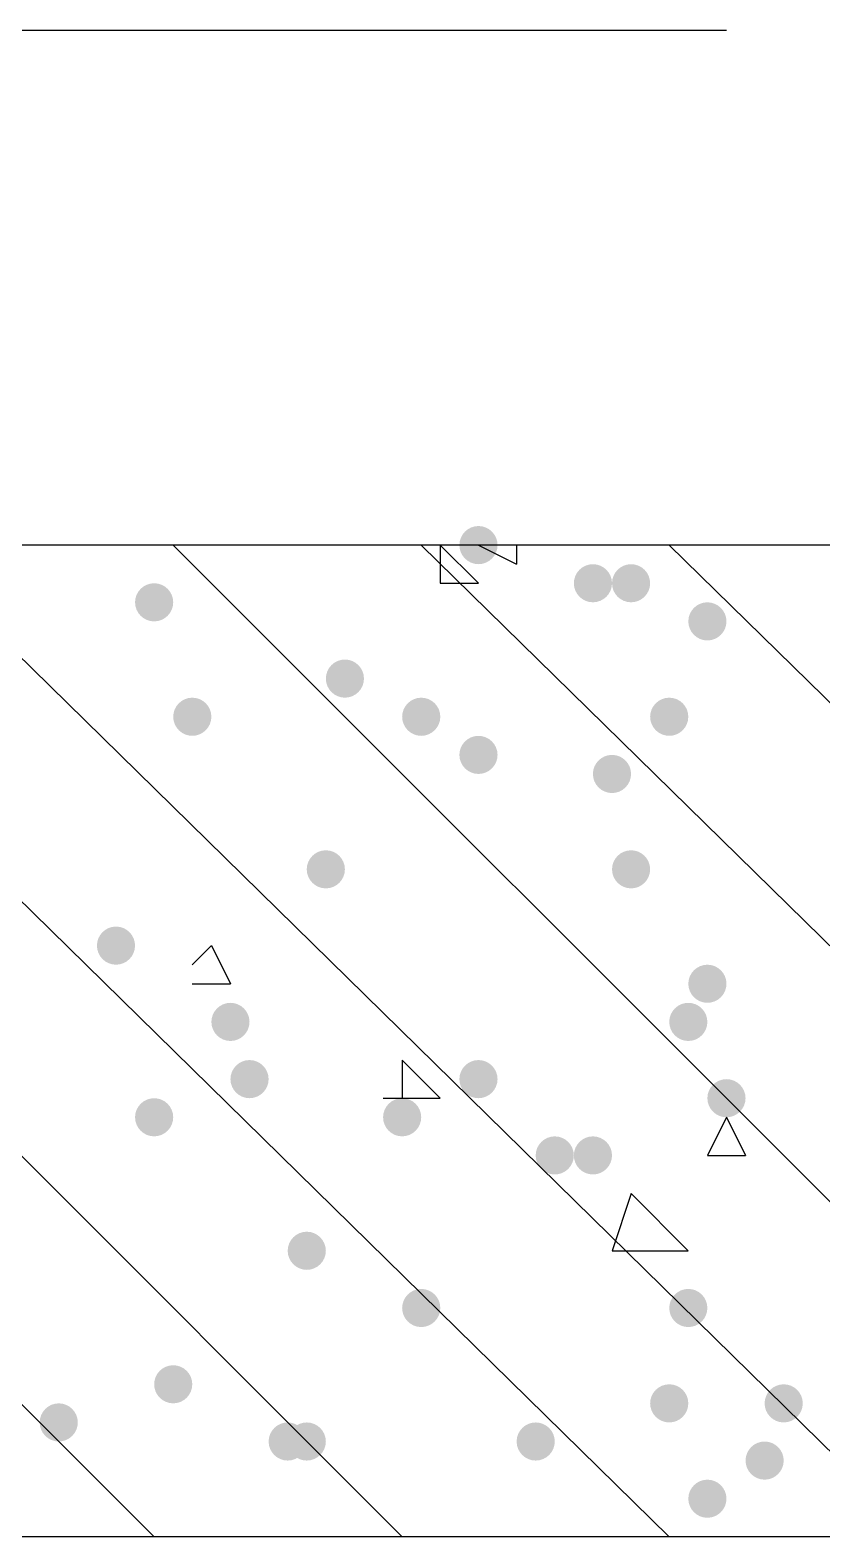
# Model space of a CAD drawing. Header units: inches. Extents: x 11 to 286, y 6 to 196.
# Drawn here: x 98.884 to 100.64, y 91.75 to 95.095 of the extents above; entities that cross this region are included whole.
import ezdxf

# ---------------------------------------------------------------- set-up
doc = ezdxf.new("R2010")
doc.units = ezdxf.units.IN
doc.header["$MEASUREMENT"] = 0
doc.layers.add('PDF_几何图形', color=7, linetype='Continuous')
doc.layers.add('PDF_实体填充', color=7, linetype='Continuous', true_color=0xffffff)

msp = doc.modelspace()

# ---------------------------------------------------------------- hatches: boundary and pattern name
at = {"layer": 'PDF_实体填充', "transparency": 33554559}
h = msp.add_hatch(color=7, dxfattribs=at)
edge = h.paths.add_edge_path(flags=0)
edge.add_spline(control_points=[(99.9208, 93.9518), (99.9208, 93.9285), (99.9017, 93.9094), (99.8784, 93.9094)], knot_values=[0, 0, 0, 0, 1, 1, 1, 1], degree=3, periodic=0)
edge.add_spline(control_points=[(99.8784, 93.9094), (99.8552, 93.9094), (99.8361, 93.9285), (99.8361, 93.9518)], knot_values=[0, 0, 0, 0, 1, 1, 1, 1], degree=3, periodic=0)
edge.add_line((99.8361, 93.9518), (99.8361, 93.9518))
edge.add_spline(control_points=[(99.8361, 93.9518), (99.8361, 93.9751), (99.8552, 93.9941), (99.8784, 93.9941)], knot_values=[0, 0, 0, 0, 1, 1, 1, 1], degree=3, periodic=0)
edge.add_spline(control_points=[(99.8784, 93.9941), (99.9017, 93.9941), (99.9208, 93.9751), (99.9208, 93.9518)], knot_values=[0, 0, 0, 0, 1, 1, 1, 1], degree=3, periodic=0)
edge.add_line((99.9208, 93.9518), (99.9208, 93.9518))
edge.add_line((99.9208, 93.9518), (99.9208, 93.9518))
h = msp.add_hatch(color=7, dxfattribs=at)
edge = h.paths.add_edge_path(flags=0)
edge.add_spline(control_points=[(100.1748, 93.8671), (100.1748, 93.8438), (100.1557, 93.8248), (100.1324, 93.8248)], knot_values=[0, 0, 0, 0, 1, 1, 1, 1], degree=3, periodic=0)
edge.add_spline(control_points=[(100.1324, 93.8248), (100.1092, 93.8248), (100.0901, 93.8438), (100.0901, 93.8671)], knot_values=[0, 0, 0, 0, 1, 1, 1, 1], degree=3, periodic=0)
edge.add_line((100.0901, 93.8671), (100.0901, 93.8671))
edge.add_spline(control_points=[(100.0901, 93.8671), (100.0901, 93.8904), (100.1092, 93.9094), (100.1324, 93.9094)], knot_values=[0, 0, 0, 0, 1, 1, 1, 1], degree=3, periodic=0)
edge.add_spline(control_points=[(100.1324, 93.9094), (100.1557, 93.9094), (100.1748, 93.8904), (100.1748, 93.8671)], knot_values=[0, 0, 0, 0, 1, 1, 1, 1], degree=3, periodic=0)
edge.add_line((100.1748, 93.8671), (100.1748, 93.8671))
edge.add_line((100.1748, 93.8671), (100.1748, 93.8671))
h = msp.add_hatch(color=7, dxfattribs=at)
edge = h.paths.add_edge_path(flags=0)
edge.add_spline(control_points=[(100.2594, 93.8671), (100.2594, 93.8438), (100.2404, 93.8248), (100.2171, 93.8248)], knot_values=[0, 0, 0, 0, 1, 1, 1, 1], degree=3, periodic=0)
edge.add_spline(control_points=[(100.2171, 93.8248), (100.1938, 93.8248), (100.1748, 93.8438), (100.1748, 93.8671)], knot_values=[0, 0, 0, 0, 1, 1, 1, 1], degree=3, periodic=0)
edge.add_line((100.1748, 93.8671), (100.1748, 93.8671))
edge.add_spline(control_points=[(100.1748, 93.8671), (100.1748, 93.8904), (100.1938, 93.9094), (100.2171, 93.9094)], knot_values=[0, 0, 0, 0, 1, 1, 1, 1], degree=3, periodic=0)
edge.add_spline(control_points=[(100.2171, 93.9094), (100.2404, 93.9094), (100.2594, 93.8904), (100.2594, 93.8671)], knot_values=[0, 0, 0, 0, 1, 1, 1, 1], degree=3, periodic=0)
edge.add_line((100.2594, 93.8671), (100.2594, 93.8671))
edge.add_line((100.2594, 93.8671), (100.2594, 93.8671))
h = msp.add_hatch(color=7, dxfattribs=at)
edge = h.paths.add_edge_path(flags=0)
edge.add_spline(control_points=[(99.2011, 93.8248), (99.2011, 93.8015), (99.1821, 93.7824), (99.1588, 93.7824)], knot_values=[0, 0, 0, 0, 1, 1, 1, 1], degree=3, periodic=0)
edge.add_spline(control_points=[(99.1588, 93.7824), (99.1355, 93.7824), (99.1164, 93.8015), (99.1164, 93.8248)], knot_values=[0, 0, 0, 0, 1, 1, 1, 1], degree=3, periodic=0)
edge.add_line((99.1164, 93.8248), (99.1164, 93.8248))
edge.add_spline(control_points=[(99.1164, 93.8248), (99.1164, 93.8481), (99.1355, 93.8671), (99.1588, 93.8671)], knot_values=[0, 0, 0, 0, 1, 1, 1, 1], degree=3, periodic=0)
edge.add_spline(control_points=[(99.1588, 93.8671), (99.1821, 93.8671), (99.2011, 93.8481), (99.2011, 93.8248)], knot_values=[0, 0, 0, 0, 1, 1, 1, 1], degree=3, periodic=0)
edge.add_line((99.2011, 93.8248), (99.2011, 93.8248))
edge.add_line((99.2011, 93.8248), (99.2011, 93.8248))
h = msp.add_hatch(color=7, dxfattribs=at)
edge = h.paths.add_edge_path(flags=0)
edge.add_spline(control_points=[(100.4288, 93.7824), (100.4288, 93.7592), (100.4097, 93.7401), (100.3864, 93.7401)], knot_values=[0, 0, 0, 0, 1, 1, 1, 1], degree=3, periodic=0)
edge.add_spline(control_points=[(100.3864, 93.7401), (100.3632, 93.7401), (100.3441, 93.7592), (100.3441, 93.7824)], knot_values=[0, 0, 0, 0, 1, 1, 1, 1], degree=3, periodic=0)
edge.add_line((100.3441, 93.7824), (100.3441, 93.7824))
edge.add_spline(control_points=[(100.3441, 93.7824), (100.3441, 93.8057), (100.3632, 93.8248), (100.3864, 93.8248)], knot_values=[0, 0, 0, 0, 1, 1, 1, 1], degree=3, periodic=0)
edge.add_spline(control_points=[(100.3864, 93.8248), (100.4097, 93.8248), (100.4288, 93.8057), (100.4288, 93.7824)], knot_values=[0, 0, 0, 0, 1, 1, 1, 1], degree=3, periodic=0)
edge.add_line((100.4288, 93.7824), (100.4288, 93.7824))
edge.add_line((100.4288, 93.7824), (100.4288, 93.7824))
h = msp.add_hatch(color=7, dxfattribs=at)
edge = h.paths.add_edge_path(flags=0)
edge.add_spline(control_points=[(99.6244, 93.6554), (99.6244, 93.6322), (99.6054, 93.6131), (99.5821, 93.6131)], knot_values=[0, 0, 0, 0, 1, 1, 1, 1], degree=3, periodic=0)
edge.add_spline(control_points=[(99.5821, 93.6131), (99.5588, 93.6131), (99.5398, 93.6322), (99.5398, 93.6554)], knot_values=[0, 0, 0, 0, 1, 1, 1, 1], degree=3, periodic=0)
edge.add_line((99.5398, 93.6554), (99.5398, 93.6554))
edge.add_spline(control_points=[(99.5398, 93.6554), (99.5398, 93.6787), (99.5588, 93.6978), (99.5821, 93.6978)], knot_values=[0, 0, 0, 0, 1, 1, 1, 1], degree=3, periodic=0)
edge.add_spline(control_points=[(99.5821, 93.6978), (99.6054, 93.6978), (99.6244, 93.6787), (99.6244, 93.6554)], knot_values=[0, 0, 0, 0, 1, 1, 1, 1], degree=3, periodic=0)
edge.add_line((99.6244, 93.6554), (99.6244, 93.6554))
edge.add_line((99.6244, 93.6554), (99.6244, 93.6554))
h = msp.add_hatch(color=7, dxfattribs=at)
edge = h.paths.add_edge_path(flags=0)
edge.add_spline(control_points=[(99.2858, 93.5708), (99.2858, 93.5475), (99.2667, 93.5284), (99.2434, 93.5284)], knot_values=[0, 0, 0, 0, 1, 1, 1, 1], degree=3, periodic=0)
edge.add_spline(control_points=[(99.2434, 93.5284), (99.2202, 93.5284), (99.2011, 93.5475), (99.2011, 93.5708)], knot_values=[0, 0, 0, 0, 1, 1, 1, 1], degree=3, periodic=0)
edge.add_line((99.2011, 93.5708), (99.2011, 93.5708))
edge.add_spline(control_points=[(99.2011, 93.5708), (99.2011, 93.5941), (99.2202, 93.6131), (99.2434, 93.6131)], knot_values=[0, 0, 0, 0, 1, 1, 1, 1], degree=3, periodic=0)
edge.add_spline(control_points=[(99.2434, 93.6131), (99.2667, 93.6131), (99.2858, 93.5941), (99.2858, 93.5708)], knot_values=[0, 0, 0, 0, 1, 1, 1, 1], degree=3, periodic=0)
edge.add_line((99.2858, 93.5708), (99.2858, 93.5708))
edge.add_line((99.2858, 93.5708), (99.2858, 93.5708))
h = msp.add_hatch(color=7, dxfattribs=at)
edge = h.paths.add_edge_path(flags=0)
edge.add_spline(control_points=[(99.7938, 93.5708), (99.7938, 93.5475), (99.7747, 93.5284), (99.7514, 93.5284)], knot_values=[0, 0, 0, 0, 1, 1, 1, 1], degree=3, periodic=0)
edge.add_spline(control_points=[(99.7514, 93.5284), (99.7282, 93.5284), (99.7091, 93.5475), (99.7091, 93.5708)], knot_values=[0, 0, 0, 0, 1, 1, 1, 1], degree=3, periodic=0)
edge.add_line((99.7091, 93.5708), (99.7091, 93.5708))
edge.add_spline(control_points=[(99.7091, 93.5708), (99.7091, 93.5941), (99.7282, 93.6131), (99.7514, 93.6131)], knot_values=[0, 0, 0, 0, 1, 1, 1, 1], degree=3, periodic=0)
edge.add_spline(control_points=[(99.7514, 93.6131), (99.7747, 93.6131), (99.7938, 93.5941), (99.7938, 93.5708)], knot_values=[0, 0, 0, 0, 1, 1, 1, 1], degree=3, periodic=0)
edge.add_line((99.7938, 93.5708), (99.7938, 93.5708))
edge.add_line((99.7938, 93.5708), (99.7938, 93.5708))
h = msp.add_hatch(color=7, dxfattribs=at)
edge = h.paths.add_edge_path(flags=0)
edge.add_spline(control_points=[(100.3441, 93.5708), (100.3441, 93.5475), (100.3251, 93.5284), (100.3018, 93.5284)], knot_values=[0, 0, 0, 0, 1, 1, 1, 1], degree=3, periodic=0)
edge.add_spline(control_points=[(100.3018, 93.5284), (100.2785, 93.5284), (100.2594, 93.5475), (100.2594, 93.5708)], knot_values=[0, 0, 0, 0, 1, 1, 1, 1], degree=3, periodic=0)
edge.add_line((100.2594, 93.5708), (100.2594, 93.5708))
edge.add_spline(control_points=[(100.2594, 93.5708), (100.2594, 93.5941), (100.2785, 93.6131), (100.3018, 93.6131)], knot_values=[0, 0, 0, 0, 1, 1, 1, 1], degree=3, periodic=0)
edge.add_spline(control_points=[(100.3018, 93.6131), (100.3251, 93.6131), (100.3441, 93.5941), (100.3441, 93.5708)], knot_values=[0, 0, 0, 0, 1, 1, 1, 1], degree=3, periodic=0)
edge.add_line((100.3441, 93.5708), (100.3441, 93.5708))
edge.add_line((100.3441, 93.5708), (100.3441, 93.5708))
h = msp.add_hatch(color=7, dxfattribs=at)
edge = h.paths.add_edge_path(flags=0)
edge.add_spline(control_points=[(99.9208, 93.4861), (99.9208, 93.4628), (99.9017, 93.4438), (99.8784, 93.4438)], knot_values=[0, 0, 0, 0, 1, 1, 1, 1], degree=3, periodic=0)
edge.add_spline(control_points=[(99.8784, 93.4438), (99.8552, 93.4438), (99.8361, 93.4628), (99.8361, 93.4861)], knot_values=[0, 0, 0, 0, 1, 1, 1, 1], degree=3, periodic=0)
edge.add_line((99.8361, 93.4861), (99.8361, 93.4861))
edge.add_spline(control_points=[(99.8361, 93.4861), (99.8361, 93.5094), (99.8552, 93.5284), (99.8784, 93.5284)], knot_values=[0, 0, 0, 0, 1, 1, 1, 1], degree=3, periodic=0)
edge.add_spline(control_points=[(99.8784, 93.5284), (99.9017, 93.5284), (99.9208, 93.5094), (99.9208, 93.4861)], knot_values=[0, 0, 0, 0, 1, 1, 1, 1], degree=3, periodic=0)
edge.add_line((99.9208, 93.4861), (99.9208, 93.4861))
edge.add_line((99.9208, 93.4861), (99.9208, 93.4861))
h = msp.add_hatch(color=7, dxfattribs=at)
edge = h.paths.add_edge_path(flags=0)
edge.add_spline(control_points=[(100.2171, 93.4438), (100.2171, 93.4205), (100.1981, 93.4014), (100.1748, 93.4014)], knot_values=[0, 0, 0, 0, 1, 1, 1, 1], degree=3, periodic=0)
edge.add_spline(control_points=[(100.1748, 93.4014), (100.1515, 93.4014), (100.1324, 93.4205), (100.1324, 93.4438)], knot_values=[0, 0, 0, 0, 1, 1, 1, 1], degree=3, periodic=0)
edge.add_line((100.1324, 93.4438), (100.1324, 93.4438))
edge.add_spline(control_points=[(100.1324, 93.4438), (100.1324, 93.4671), (100.1515, 93.4861), (100.1748, 93.4861)], knot_values=[0, 0, 0, 0, 1, 1, 1, 1], degree=3, periodic=0)
edge.add_spline(control_points=[(100.1748, 93.4861), (100.1981, 93.4861), (100.2171, 93.4671), (100.2171, 93.4438)], knot_values=[0, 0, 0, 0, 1, 1, 1, 1], degree=3, periodic=0)
edge.add_line((100.2171, 93.4438), (100.2171, 93.4438))
edge.add_line((100.2171, 93.4438), (100.2171, 93.4438))
h = msp.add_hatch(color=7, dxfattribs=at)
edge = h.paths.add_edge_path(flags=0)
edge.add_spline(control_points=[(99.5821, 93.2321), (99.5821, 93.2088), (99.5631, 93.1898), (99.5398, 93.1898)], knot_values=[0, 0, 0, 0, 1, 1, 1, 1], degree=3, periodic=0)
edge.add_spline(control_points=[(99.5398, 93.1898), (99.5165, 93.1898), (99.4974, 93.2088), (99.4974, 93.2321)], knot_values=[0, 0, 0, 0, 1, 1, 1, 1], degree=3, periodic=0)
edge.add_line((99.4974, 93.2321), (99.4974, 93.2321))
edge.add_spline(control_points=[(99.4974, 93.2321), (99.4974, 93.2554), (99.5165, 93.2744), (99.5398, 93.2744)], knot_values=[0, 0, 0, 0, 1, 1, 1, 1], degree=3, periodic=0)
edge.add_spline(control_points=[(99.5398, 93.2744), (99.5631, 93.2744), (99.5821, 93.2554), (99.5821, 93.2321)], knot_values=[0, 0, 0, 0, 1, 1, 1, 1], degree=3, periodic=0)
edge.add_line((99.5821, 93.2321), (99.5821, 93.2321))
edge.add_line((99.5821, 93.2321), (99.5821, 93.2321))
h = msp.add_hatch(color=7, dxfattribs=at)
edge = h.paths.add_edge_path(flags=0)
edge.add_spline(control_points=[(100.2594, 93.2321), (100.2594, 93.2088), (100.2404, 93.1898), (100.2171, 93.1898)], knot_values=[0, 0, 0, 0, 1, 1, 1, 1], degree=3, periodic=0)
edge.add_spline(control_points=[(100.2171, 93.1898), (100.1938, 93.1898), (100.1748, 93.2088), (100.1748, 93.2321)], knot_values=[0, 0, 0, 0, 1, 1, 1, 1], degree=3, periodic=0)
edge.add_line((100.1748, 93.2321), (100.1748, 93.2321))
edge.add_spline(control_points=[(100.1748, 93.2321), (100.1748, 93.2554), (100.1938, 93.2744), (100.2171, 93.2744)], knot_values=[0, 0, 0, 0, 1, 1, 1, 1], degree=3, periodic=0)
edge.add_spline(control_points=[(100.2171, 93.2744), (100.2404, 93.2744), (100.2594, 93.2554), (100.2594, 93.2321)], knot_values=[0, 0, 0, 0, 1, 1, 1, 1], degree=3, periodic=0)
edge.add_line((100.2594, 93.2321), (100.2594, 93.2321))
edge.add_line((100.2594, 93.2321), (100.2594, 93.2321))
h = msp.add_hatch(color=7, dxfattribs=at)
edge = h.paths.add_edge_path(flags=0)
edge.add_spline(control_points=[(99.1164, 93.0628), (99.1164, 93.0395), (99.0974, 93.0204), (99.0741, 93.0204)], knot_values=[0, 0, 0, 0, 1, 1, 1, 1], degree=3, periodic=0)
edge.add_spline(control_points=[(99.0741, 93.0204), (99.0508, 93.0204), (99.0318, 93.0395), (99.0318, 93.0628)], knot_values=[0, 0, 0, 0, 1, 1, 1, 1], degree=3, periodic=0)
edge.add_line((99.0318, 93.0628), (99.0318, 93.0628))
edge.add_spline(control_points=[(99.0318, 93.0628), (99.0318, 93.0861), (99.0508, 93.1051), (99.0741, 93.1051)], knot_values=[0, 0, 0, 0, 1, 1, 1, 1], degree=3, periodic=0)
edge.add_spline(control_points=[(99.0741, 93.1051), (99.0974, 93.1051), (99.1164, 93.0861), (99.1164, 93.0628)], knot_values=[0, 0, 0, 0, 1, 1, 1, 1], degree=3, periodic=0)
edge.add_line((99.1164, 93.0628), (99.1164, 93.0628))
edge.add_line((99.1164, 93.0628), (99.1164, 93.0628))
h = msp.add_hatch(color=7, dxfattribs=at)
edge = h.paths.add_edge_path(flags=0)
edge.add_spline(control_points=[(100.4288, 92.9781), (100.4288, 92.9548), (100.4097, 92.9358), (100.3864, 92.9358)], knot_values=[0, 0, 0, 0, 1, 1, 1, 1], degree=3, periodic=0)
edge.add_spline(control_points=[(100.3864, 92.9358), (100.3632, 92.9358), (100.3441, 92.9548), (100.3441, 92.9781)], knot_values=[0, 0, 0, 0, 1, 1, 1, 1], degree=3, periodic=0)
edge.add_line((100.3441, 92.9781), (100.3441, 92.9781))
edge.add_spline(control_points=[(100.3441, 92.9781), (100.3441, 93.0014), (100.3632, 93.0204), (100.3864, 93.0204)], knot_values=[0, 0, 0, 0, 1, 1, 1, 1], degree=3, periodic=0)
edge.add_spline(control_points=[(100.3864, 93.0204), (100.4097, 93.0204), (100.4288, 93.0014), (100.4288, 92.9781)], knot_values=[0, 0, 0, 0, 1, 1, 1, 1], degree=3, periodic=0)
edge.add_line((100.4288, 92.9781), (100.4288, 92.9781))
edge.add_line((100.4288, 92.9781), (100.4288, 92.9781))
h = msp.add_hatch(color=7, dxfattribs=at)
edge = h.paths.add_edge_path(flags=0)
edge.add_spline(control_points=[(99.3704, 92.8934), (99.3704, 92.8702), (99.3514, 92.8511), (99.3281, 92.8511)], knot_values=[0, 0, 0, 0, 1, 1, 1, 1], degree=3, periodic=0)
edge.add_spline(control_points=[(99.3281, 92.8511), (99.3048, 92.8511), (99.2858, 92.8702), (99.2858, 92.8934)], knot_values=[0, 0, 0, 0, 1, 1, 1, 1], degree=3, periodic=0)
edge.add_line((99.2858, 92.8934), (99.2858, 92.8934))
edge.add_spline(control_points=[(99.2858, 92.8934), (99.2858, 92.9167), (99.3048, 92.9358), (99.3281, 92.9358)], knot_values=[0, 0, 0, 0, 1, 1, 1, 1], degree=3, periodic=0)
edge.add_spline(control_points=[(99.3281, 92.9358), (99.3514, 92.9358), (99.3704, 92.9167), (99.3704, 92.8934)], knot_values=[0, 0, 0, 0, 1, 1, 1, 1], degree=3, periodic=0)
edge.add_line((99.3704, 92.8934), (99.3704, 92.8934))
edge.add_line((99.3704, 92.8934), (99.3704, 92.8934))
h = msp.add_hatch(color=7, dxfattribs=at)
edge = h.paths.add_edge_path(flags=0)
edge.add_spline(control_points=[(100.3864, 92.8934), (100.3864, 92.8702), (100.3674, 92.8511), (100.3441, 92.8511)], knot_values=[0, 0, 0, 0, 1, 1, 1, 1], degree=3, periodic=0)
edge.add_spline(control_points=[(100.3441, 92.8511), (100.3208, 92.8511), (100.3018, 92.8702), (100.3018, 92.8934)], knot_values=[0, 0, 0, 0, 1, 1, 1, 1], degree=3, periodic=0)
edge.add_line((100.3018, 92.8934), (100.3018, 92.8934))
edge.add_spline(control_points=[(100.3018, 92.8934), (100.3018, 92.9167), (100.3208, 92.9358), (100.3441, 92.9358)], knot_values=[0, 0, 0, 0, 1, 1, 1, 1], degree=3, periodic=0)
edge.add_spline(control_points=[(100.3441, 92.9358), (100.3674, 92.9358), (100.3864, 92.9167), (100.3864, 92.8934)], knot_values=[0, 0, 0, 0, 1, 1, 1, 1], degree=3, periodic=0)
edge.add_line((100.3864, 92.8934), (100.3864, 92.8934))
edge.add_line((100.3864, 92.8934), (100.3864, 92.8934))
h = msp.add_hatch(color=7, dxfattribs=at)
edge = h.paths.add_edge_path(flags=0)
edge.add_spline(control_points=[(99.4128, 92.7664), (99.4128, 92.7432), (99.3937, 92.7241), (99.3704, 92.7241)], knot_values=[0, 0, 0, 0, 1, 1, 1, 1], degree=3, periodic=0)
edge.add_spline(control_points=[(99.3704, 92.7241), (99.3472, 92.7241), (99.3281, 92.7432), (99.3281, 92.7664)], knot_values=[0, 0, 0, 0, 1, 1, 1, 1], degree=3, periodic=0)
edge.add_line((99.3281, 92.7664), (99.3281, 92.7664))
edge.add_spline(control_points=[(99.3281, 92.7664), (99.3281, 92.7897), (99.3472, 92.8088), (99.3704, 92.8088)], knot_values=[0, 0, 0, 0, 1, 1, 1, 1], degree=3, periodic=0)
edge.add_spline(control_points=[(99.3704, 92.8088), (99.3937, 92.8088), (99.4128, 92.7897), (99.4128, 92.7664)], knot_values=[0, 0, 0, 0, 1, 1, 1, 1], degree=3, periodic=0)
edge.add_line((99.4128, 92.7664), (99.4128, 92.7664))
edge.add_line((99.4128, 92.7664), (99.4128, 92.7664))
h = msp.add_hatch(color=7, dxfattribs=at)
edge = h.paths.add_edge_path(flags=0)
edge.add_spline(control_points=[(99.9208, 92.7664), (99.9208, 92.7432), (99.9017, 92.7241), (99.8784, 92.7241)], knot_values=[0, 0, 0, 0, 1, 1, 1, 1], degree=3, periodic=0)
edge.add_spline(control_points=[(99.8784, 92.7241), (99.8552, 92.7241), (99.8361, 92.7432), (99.8361, 92.7664)], knot_values=[0, 0, 0, 0, 1, 1, 1, 1], degree=3, periodic=0)
edge.add_line((99.8361, 92.7664), (99.8361, 92.7664))
edge.add_spline(control_points=[(99.8361, 92.7664), (99.8361, 92.7897), (99.8552, 92.8088), (99.8784, 92.8088)], knot_values=[0, 0, 0, 0, 1, 1, 1, 1], degree=3, periodic=0)
edge.add_spline(control_points=[(99.8784, 92.8088), (99.9017, 92.8088), (99.9208, 92.7897), (99.9208, 92.7664)], knot_values=[0, 0, 0, 0, 1, 1, 1, 1], degree=3, periodic=0)
edge.add_line((99.9208, 92.7664), (99.9208, 92.7664))
edge.add_line((99.9208, 92.7664), (99.9208, 92.7664))
h = msp.add_hatch(color=7, dxfattribs=at)
edge = h.paths.add_edge_path(flags=0)
edge.add_spline(control_points=[(100.4711, 92.7241), (100.4711, 92.7008), (100.4521, 92.6818), (100.4288, 92.6818)], knot_values=[0, 0, 0, 0, 1, 1, 1, 1], degree=3, periodic=0)
edge.add_spline(control_points=[(100.4288, 92.6818), (100.4055, 92.6818), (100.3864, 92.7008), (100.3864, 92.7241)], knot_values=[0, 0, 0, 0, 1, 1, 1, 1], degree=3, periodic=0)
edge.add_line((100.3864, 92.7241), (100.3864, 92.7241))
edge.add_spline(control_points=[(100.3864, 92.7241), (100.3864, 92.7474), (100.4055, 92.7664), (100.4288, 92.7664)], knot_values=[0, 0, 0, 0, 1, 1, 1, 1], degree=3, periodic=0)
edge.add_spline(control_points=[(100.4288, 92.7664), (100.4521, 92.7664), (100.4711, 92.7474), (100.4711, 92.7241)], knot_values=[0, 0, 0, 0, 1, 1, 1, 1], degree=3, periodic=0)
edge.add_line((100.4711, 92.7241), (100.4711, 92.7241))
edge.add_line((100.4711, 92.7241), (100.4711, 92.7241))
h = msp.add_hatch(color=7, dxfattribs=at)
edge = h.paths.add_edge_path(flags=0)
edge.add_spline(control_points=[(99.2011, 92.6818), (99.2011, 92.6585), (99.1821, 92.6394), (99.1588, 92.6394)], knot_values=[0, 0, 0, 0, 1, 1, 1, 1], degree=3, periodic=0)
edge.add_spline(control_points=[(99.1588, 92.6394), (99.1355, 92.6394), (99.1164, 92.6585), (99.1164, 92.6818)], knot_values=[0, 0, 0, 0, 1, 1, 1, 1], degree=3, periodic=0)
edge.add_line((99.1164, 92.6818), (99.1164, 92.6818))
edge.add_spline(control_points=[(99.1164, 92.6818), (99.1164, 92.7051), (99.1355, 92.7241), (99.1588, 92.7241)], knot_values=[0, 0, 0, 0, 1, 1, 1, 1], degree=3, periodic=0)
edge.add_spline(control_points=[(99.1588, 92.7241), (99.1821, 92.7241), (99.2011, 92.7051), (99.2011, 92.6818)], knot_values=[0, 0, 0, 0, 1, 1, 1, 1], degree=3, periodic=0)
edge.add_line((99.2011, 92.6818), (99.2011, 92.6818))
edge.add_line((99.2011, 92.6818), (99.2011, 92.6818))
h = msp.add_hatch(color=7, dxfattribs=at)
edge = h.paths.add_edge_path(flags=0)
edge.add_spline(control_points=[(99.7514, 92.6818), (99.7514, 92.6585), (99.7324, 92.6394), (99.7091, 92.6394)], knot_values=[0, 0, 0, 0, 1, 1, 1, 1], degree=3, periodic=0)
edge.add_spline(control_points=[(99.7091, 92.6394), (99.6858, 92.6394), (99.6668, 92.6585), (99.6668, 92.6818)], knot_values=[0, 0, 0, 0, 1, 1, 1, 1], degree=3, periodic=0)
edge.add_line((99.6668, 92.6818), (99.6668, 92.6818))
edge.add_spline(control_points=[(99.6668, 92.6818), (99.6668, 92.7051), (99.6858, 92.7241), (99.7091, 92.7241)], knot_values=[0, 0, 0, 0, 1, 1, 1, 1], degree=3, periodic=0)
edge.add_spline(control_points=[(99.7091, 92.7241), (99.7324, 92.7241), (99.7514, 92.7051), (99.7514, 92.6818)], knot_values=[0, 0, 0, 0, 1, 1, 1, 1], degree=3, periodic=0)
edge.add_line((99.7514, 92.6818), (99.7514, 92.6818))
edge.add_line((99.7514, 92.6818), (99.7514, 92.6818))
h = msp.add_hatch(color=7, dxfattribs=at)
edge = h.paths.add_edge_path(flags=0)
edge.add_spline(control_points=[(100.0901, 92.5971), (100.0901, 92.5738), (100.0711, 92.5548), (100.0478, 92.5548)], knot_values=[0, 0, 0, 0, 1, 1, 1, 1], degree=3, periodic=0)
edge.add_spline(control_points=[(100.0478, 92.5548), (100.0245, 92.5548), (100.0054, 92.5738), (100.0054, 92.5971)], knot_values=[0, 0, 0, 0, 1, 1, 1, 1], degree=3, periodic=0)
edge.add_line((100.0054, 92.5971), (100.0054, 92.5971))
edge.add_spline(control_points=[(100.0054, 92.5971), (100.0054, 92.6204), (100.0245, 92.6394), (100.0478, 92.6394)], knot_values=[0, 0, 0, 0, 1, 1, 1, 1], degree=3, periodic=0)
edge.add_spline(control_points=[(100.0478, 92.6394), (100.0711, 92.6394), (100.0901, 92.6204), (100.0901, 92.5971)], knot_values=[0, 0, 0, 0, 1, 1, 1, 1], degree=3, periodic=0)
edge.add_line((100.0901, 92.5971), (100.0901, 92.5971))
edge.add_line((100.0901, 92.5971), (100.0901, 92.5971))
h = msp.add_hatch(color=7, dxfattribs=at)
edge = h.paths.add_edge_path(flags=0)
edge.add_spline(control_points=[(100.1748, 92.5971), (100.1748, 92.5738), (100.1557, 92.5548), (100.1324, 92.5548)], knot_values=[0, 0, 0, 0, 1, 1, 1, 1], degree=3, periodic=0)
edge.add_spline(control_points=[(100.1324, 92.5548), (100.1092, 92.5548), (100.0901, 92.5738), (100.0901, 92.5971)], knot_values=[0, 0, 0, 0, 1, 1, 1, 1], degree=3, periodic=0)
edge.add_line((100.0901, 92.5971), (100.0901, 92.5971))
edge.add_spline(control_points=[(100.0901, 92.5971), (100.0901, 92.6204), (100.1092, 92.6394), (100.1324, 92.6394)], knot_values=[0, 0, 0, 0, 1, 1, 1, 1], degree=3, periodic=0)
edge.add_spline(control_points=[(100.1324, 92.6394), (100.1557, 92.6394), (100.1748, 92.6204), (100.1748, 92.5971)], knot_values=[0, 0, 0, 0, 1, 1, 1, 1], degree=3, periodic=0)
edge.add_line((100.1748, 92.5971), (100.1748, 92.5971))
edge.add_line((100.1748, 92.5971), (100.1748, 92.5971))
h = msp.add_hatch(color=7, dxfattribs=at)
edge = h.paths.add_edge_path(flags=0)
edge.add_spline(control_points=[(99.5398, 92.3854), (99.5398, 92.3622), (99.5207, 92.3431), (99.4974, 92.3431)], knot_values=[0, 0, 0, 0, 1, 1, 1, 1], degree=3, periodic=0)
edge.add_spline(control_points=[(99.4974, 92.3431), (99.4742, 92.3431), (99.4551, 92.3622), (99.4551, 92.3854)], knot_values=[0, 0, 0, 0, 1, 1, 1, 1], degree=3, periodic=0)
edge.add_line((99.4551, 92.3854), (99.4551, 92.3854))
edge.add_spline(control_points=[(99.4551, 92.3854), (99.4551, 92.4087), (99.4742, 92.4278), (99.4974, 92.4278)], knot_values=[0, 0, 0, 0, 1, 1, 1, 1], degree=3, periodic=0)
edge.add_spline(control_points=[(99.4974, 92.4278), (99.5207, 92.4278), (99.5398, 92.4087), (99.5398, 92.3854)], knot_values=[0, 0, 0, 0, 1, 1, 1, 1], degree=3, periodic=0)
edge.add_line((99.5398, 92.3854), (99.5398, 92.3854))
edge.add_line((99.5398, 92.3854), (99.5398, 92.3854))
h = msp.add_hatch(color=7, dxfattribs=at)
edge = h.paths.add_edge_path(flags=0)
edge.add_spline(control_points=[(99.7938, 92.2584), (99.7938, 92.2352), (99.7747, 92.2161), (99.7514, 92.2161)], knot_values=[0, 0, 0, 0, 1, 1, 1, 1], degree=3, periodic=0)
edge.add_spline(control_points=[(99.7514, 92.2161), (99.7282, 92.2161), (99.7091, 92.2352), (99.7091, 92.2584)], knot_values=[0, 0, 0, 0, 1, 1, 1, 1], degree=3, periodic=0)
edge.add_line((99.7091, 92.2584), (99.7091, 92.2584))
edge.add_spline(control_points=[(99.7091, 92.2584), (99.7091, 92.2817), (99.7282, 92.3008), (99.7514, 92.3008)], knot_values=[0, 0, 0, 0, 1, 1, 1, 1], degree=3, periodic=0)
edge.add_spline(control_points=[(99.7514, 92.3008), (99.7747, 92.3008), (99.7938, 92.2817), (99.7938, 92.2584)], knot_values=[0, 0, 0, 0, 1, 1, 1, 1], degree=3, periodic=0)
edge.add_line((99.7938, 92.2584), (99.7938, 92.2584))
edge.add_line((99.7938, 92.2584), (99.7938, 92.2584))
h = msp.add_hatch(color=7, dxfattribs=at)
edge = h.paths.add_edge_path(flags=0)
edge.add_spline(control_points=[(100.3864, 92.2584), (100.3864, 92.2352), (100.3674, 92.2161), (100.3441, 92.2161)], knot_values=[0, 0, 0, 0, 1, 1, 1, 1], degree=3, periodic=0)
edge.add_spline(control_points=[(100.3441, 92.2161), (100.3208, 92.2161), (100.3018, 92.2352), (100.3018, 92.2584)], knot_values=[0, 0, 0, 0, 1, 1, 1, 1], degree=3, periodic=0)
edge.add_line((100.3018, 92.2584), (100.3018, 92.2584))
edge.add_spline(control_points=[(100.3018, 92.2584), (100.3018, 92.2817), (100.3208, 92.3008), (100.3441, 92.3008)], knot_values=[0, 0, 0, 0, 1, 1, 1, 1], degree=3, periodic=0)
edge.add_spline(control_points=[(100.3441, 92.3008), (100.3674, 92.3008), (100.3864, 92.2817), (100.3864, 92.2584)], knot_values=[0, 0, 0, 0, 1, 1, 1, 1], degree=3, periodic=0)
edge.add_line((100.3864, 92.2584), (100.3864, 92.2584))
edge.add_line((100.3864, 92.2584), (100.3864, 92.2584))
h = msp.add_hatch(color=7, dxfattribs=at)
edge = h.paths.add_edge_path(flags=0)
edge.add_spline(control_points=[(99.2434, 92.0891), (99.2434, 92.0658), (99.2244, 92.0468), (99.2011, 92.0468)], knot_values=[0, 0, 0, 0, 1, 1, 1, 1], degree=3, periodic=0)
edge.add_spline(control_points=[(99.2011, 92.0468), (99.1778, 92.0468), (99.1588, 92.0658), (99.1588, 92.0891)], knot_values=[0, 0, 0, 0, 1, 1, 1, 1], degree=3, periodic=0)
edge.add_line((99.1588, 92.0891), (99.1588, 92.0891))
edge.add_spline(control_points=[(99.1588, 92.0891), (99.1588, 92.1124), (99.1778, 92.1314), (99.2011, 92.1314)], knot_values=[0, 0, 0, 0, 1, 1, 1, 1], degree=3, periodic=0)
edge.add_spline(control_points=[(99.2011, 92.1314), (99.2244, 92.1314), (99.2434, 92.1124), (99.2434, 92.0891)], knot_values=[0, 0, 0, 0, 1, 1, 1, 1], degree=3, periodic=0)
edge.add_line((99.2434, 92.0891), (99.2434, 92.0891))
edge.add_line((99.2434, 92.0891), (99.2434, 92.0891))
h = msp.add_hatch(color=7, dxfattribs=at)
edge = h.paths.add_edge_path(flags=0)
edge.add_spline(control_points=[(100.3441, 92.0468), (100.3441, 92.0235), (100.3251, 92.0044), (100.3018, 92.0044)], knot_values=[0, 0, 0, 0, 1, 1, 1, 1], degree=3, periodic=0)
edge.add_spline(control_points=[(100.3018, 92.0044), (100.2785, 92.0044), (100.2594, 92.0235), (100.2594, 92.0468)], knot_values=[0, 0, 0, 0, 1, 1, 1, 1], degree=3, periodic=0)
edge.add_line((100.2594, 92.0468), (100.2594, 92.0468))
edge.add_spline(control_points=[(100.2594, 92.0468), (100.2594, 92.0701), (100.2785, 92.0891), (100.3018, 92.0891)], knot_values=[0, 0, 0, 0, 1, 1, 1, 1], degree=3, periodic=0)
edge.add_spline(control_points=[(100.3018, 92.0891), (100.3251, 92.0891), (100.3441, 92.0701), (100.3441, 92.0468)], knot_values=[0, 0, 0, 0, 1, 1, 1, 1], degree=3, periodic=0)
edge.add_line((100.3441, 92.0468), (100.3441, 92.0468))
edge.add_line((100.3441, 92.0468), (100.3441, 92.0468))
h = msp.add_hatch(color=7, dxfattribs=at)
edge = h.paths.add_edge_path(flags=0)
edge.add_spline(control_points=[(100.5981, 92.0468), (100.5981, 92.0235), (100.5791, 92.0044), (100.5558, 92.0044)], knot_values=[0, 0, 0, 0, 1, 1, 1, 1], degree=3, periodic=0)
edge.add_spline(control_points=[(100.5558, 92.0044), (100.5325, 92.0044), (100.5134, 92.0235), (100.5134, 92.0468)], knot_values=[0, 0, 0, 0, 1, 1, 1, 1], degree=3, periodic=0)
edge.add_line((100.5134, 92.0468), (100.5134, 92.0468))
edge.add_spline(control_points=[(100.5134, 92.0468), (100.5134, 92.0701), (100.5325, 92.0891), (100.5558, 92.0891)], knot_values=[0, 0, 0, 0, 1, 1, 1, 1], degree=3, periodic=0)
edge.add_spline(control_points=[(100.5558, 92.0891), (100.5791, 92.0891), (100.5981, 92.0701), (100.5981, 92.0468)], knot_values=[0, 0, 0, 0, 1, 1, 1, 1], degree=3, periodic=0)
edge.add_line((100.5981, 92.0468), (100.5981, 92.0468))
edge.add_line((100.5981, 92.0468), (100.5981, 92.0468))
h = msp.add_hatch(color=7, dxfattribs=at)
edge = h.paths.add_edge_path(flags=0)
edge.add_spline(control_points=[(98.9894, 92.0044), (98.9894, 91.9812), (98.9704, 91.9621), (98.9471, 91.9621)], knot_values=[0, 0, 0, 0, 1, 1, 1, 1], degree=3, periodic=0)
edge.add_spline(control_points=[(98.9471, 91.9621), (98.9238, 91.9621), (98.9048, 91.9812), (98.9048, 92.0044)], knot_values=[0, 0, 0, 0, 1, 1, 1, 1], degree=3, periodic=0)
edge.add_line((98.9048, 92.0044), (98.9048, 92.0044))
edge.add_spline(control_points=[(98.9048, 92.0044), (98.9048, 92.0277), (98.9238, 92.0468), (98.9471, 92.0468)], knot_values=[0, 0, 0, 0, 1, 1, 1, 1], degree=3, periodic=0)
edge.add_spline(control_points=[(98.9471, 92.0468), (98.9704, 92.0468), (98.9894, 92.0277), (98.9894, 92.0044)], knot_values=[0, 0, 0, 0, 1, 1, 1, 1], degree=3, periodic=0)
edge.add_line((98.9894, 92.0044), (98.9894, 92.0044))
edge.add_line((98.9894, 92.0044), (98.9894, 92.0044))
h = msp.add_hatch(color=7, dxfattribs=at)
edge = h.paths.add_edge_path(flags=0)
edge.add_spline(control_points=[(99.4974, 91.9621), (99.4974, 91.9388), (99.4784, 91.9198), (99.4551, 91.9198)], knot_values=[0, 0, 0, 0, 1, 1, 1, 1], degree=3, periodic=0)
edge.add_spline(control_points=[(99.4551, 91.9198), (99.4318, 91.9198), (99.4128, 91.9388), (99.4128, 91.9621)], knot_values=[0, 0, 0, 0, 1, 1, 1, 1], degree=3, periodic=0)
edge.add_line((99.4128, 91.9621), (99.4128, 91.9621))
edge.add_spline(control_points=[(99.4128, 91.9621), (99.4128, 91.9854), (99.4318, 92.0044), (99.4551, 92.0044)], knot_values=[0, 0, 0, 0, 1, 1, 1, 1], degree=3, periodic=0)
edge.add_spline(control_points=[(99.4551, 92.0044), (99.4784, 92.0044), (99.4974, 91.9854), (99.4974, 91.9621)], knot_values=[0, 0, 0, 0, 1, 1, 1, 1], degree=3, periodic=0)
edge.add_line((99.4974, 91.9621), (99.4974, 91.9621))
edge.add_line((99.4974, 91.9621), (99.4974, 91.9621))
h = msp.add_hatch(color=7, dxfattribs=at)
edge = h.paths.add_edge_path(flags=0)
edge.add_spline(control_points=[(99.5398, 91.9621), (99.5398, 91.9388), (99.5207, 91.9198), (99.4974, 91.9198)], knot_values=[0, 0, 0, 0, 1, 1, 1, 1], degree=3, periodic=0)
edge.add_spline(control_points=[(99.4974, 91.9198), (99.4742, 91.9198), (99.4551, 91.9388), (99.4551, 91.9621)], knot_values=[0, 0, 0, 0, 1, 1, 1, 1], degree=3, periodic=0)
edge.add_line((99.4551, 91.9621), (99.4551, 91.9621))
edge.add_spline(control_points=[(99.4551, 91.9621), (99.4551, 91.9854), (99.4742, 92.0044), (99.4974, 92.0044)], knot_values=[0, 0, 0, 0, 1, 1, 1, 1], degree=3, periodic=0)
edge.add_spline(control_points=[(99.4974, 92.0044), (99.5207, 92.0044), (99.5398, 91.9854), (99.5398, 91.9621)], knot_values=[0, 0, 0, 0, 1, 1, 1, 1], degree=3, periodic=0)
edge.add_line((99.5398, 91.9621), (99.5398, 91.9621))
edge.add_line((99.5398, 91.9621), (99.5398, 91.9621))
h = msp.add_hatch(color=7, dxfattribs=at)
edge = h.paths.add_edge_path(flags=0)
edge.add_spline(control_points=[(100.0478, 91.9621), (100.0478, 91.9388), (100.0287, 91.9198), (100.0054, 91.9198)], knot_values=[0, 0, 0, 0, 1, 1, 1, 1], degree=3, periodic=0)
edge.add_spline(control_points=[(100.0054, 91.9198), (99.9822, 91.9198), (99.9631, 91.9388), (99.9631, 91.9621)], knot_values=[0, 0, 0, 0, 1, 1, 1, 1], degree=3, periodic=0)
edge.add_line((99.9631, 91.9621), (99.9631, 91.9621))
edge.add_spline(control_points=[(99.9631, 91.9621), (99.9631, 91.9854), (99.9822, 92.0044), (100.0054, 92.0044)], knot_values=[0, 0, 0, 0, 1, 1, 1, 1], degree=3, periodic=0)
edge.add_spline(control_points=[(100.0054, 92.0044), (100.0287, 92.0044), (100.0478, 91.9854), (100.0478, 91.9621)], knot_values=[0, 0, 0, 0, 1, 1, 1, 1], degree=3, periodic=0)
edge.add_line((100.0478, 91.9621), (100.0478, 91.9621))
edge.add_line((100.0478, 91.9621), (100.0478, 91.9621))
h = msp.add_hatch(color=7, dxfattribs=at)
edge = h.paths.add_edge_path(flags=0)
edge.add_spline(control_points=[(100.5558, 91.9198), (100.5558, 91.8965), (100.5367, 91.8774), (100.5134, 91.8774)], knot_values=[0, 0, 0, 0, 1, 1, 1, 1], degree=3, periodic=0)
edge.add_spline(control_points=[(100.5134, 91.8774), (100.4902, 91.8774), (100.4711, 91.8965), (100.4711, 91.9198)], knot_values=[0, 0, 0, 0, 1, 1, 1, 1], degree=3, periodic=0)
edge.add_line((100.4711, 91.9198), (100.4711, 91.9198))
edge.add_spline(control_points=[(100.4711, 91.9198), (100.4711, 91.9431), (100.4902, 91.9621), (100.5134, 91.9621)], knot_values=[0, 0, 0, 0, 1, 1, 1, 1], degree=3, periodic=0)
edge.add_spline(control_points=[(100.5134, 91.9621), (100.5367, 91.9621), (100.5558, 91.9431), (100.5558, 91.9198)], knot_values=[0, 0, 0, 0, 1, 1, 1, 1], degree=3, periodic=0)
edge.add_line((100.5558, 91.9198), (100.5558, 91.9198))
edge.add_line((100.5558, 91.9198), (100.5558, 91.9198))
h = msp.add_hatch(color=7, dxfattribs=at)
edge = h.paths.add_edge_path(flags=0)
edge.add_spline(control_points=[(100.4288, 91.8351), (100.4288, 91.8118), (100.4097, 91.7928), (100.3864, 91.7928)], knot_values=[0, 0, 0, 0, 1, 1, 1, 1], degree=3, periodic=0)
edge.add_spline(control_points=[(100.3864, 91.7928), (100.3632, 91.7928), (100.3441, 91.8118), (100.3441, 91.8351)], knot_values=[0, 0, 0, 0, 1, 1, 1, 1], degree=3, periodic=0)
edge.add_line((100.3441, 91.8351), (100.3441, 91.8351))
edge.add_spline(control_points=[(100.3441, 91.8351), (100.3441, 91.8584), (100.3632, 91.8774), (100.3864, 91.8774)], knot_values=[0, 0, 0, 0, 1, 1, 1, 1], degree=3, periodic=0)
edge.add_spline(control_points=[(100.3864, 91.8774), (100.4097, 91.8774), (100.4288, 91.8584), (100.4288, 91.8351)], knot_values=[0, 0, 0, 0, 1, 1, 1, 1], degree=3, periodic=0)
edge.add_line((100.4288, 91.8351), (100.4288, 91.8351))
edge.add_line((100.4288, 91.8351), (100.4288, 91.8351))

# ---------------------------------------------------------------- linework, layer by layer
at = {"layer": 'PDF_几何图形'}
for p, q in [((121.7224, 93.9518), (82.5218, 93.9518)), ((96.9574, 93.9518), (99.1588, 91.7504)), ((97.5078, 93.9518), (99.7091, 91.7504)), ((98.0581, 93.9518), (100.3018, 91.7504)), ((98.6084, 93.9518), (100.8521, 91.7504)), ((99.2011, 93.9518), (101.4024, 91.7504)), ((99.7514, 93.9518), (101.9951, 91.7504)), ((99.7938, 93.9518), (99.8784, 93.8671)), ((99.7938, 93.9518), (99.7938, 93.8671)), ((99.8784, 93.9518), (99.9631, 93.9094)), ((99.9631, 93.9518), (99.9631, 93.9094)), ((100.3018, 93.9518), (102.5454, 91.7504)), ((99.7938, 93.8671), (99.8784, 93.8671)), ((99.2858, 93.0628), (99.2434, 93.0204)), ((99.2858, 93.0628), (99.3281, 92.9781)), ((99.2434, 92.9781), (99.3281, 92.9781)), ((99.7091, 92.8088), (99.7938, 92.7241)), ((99.7091, 92.8088), (99.7091, 92.7241)), ((99.6668, 92.7241), (99.7938, 92.7241)), ((100.4288, 92.6818), (100.3864, 92.5971)), ((100.4288, 92.6818), (100.4711, 92.5971)), ((100.3864, 92.5971), (100.4711, 92.5971)), ((100.2171, 92.5124), (100.1748, 92.3854)), ((100.2171, 92.5124), (100.3441, 92.3854)), ((100.1748, 92.3854), (100.3441, 92.3854)), ((121.7224, 91.7504), (84.6384, 91.7504))]:
    msp.add_line(p, q, dxfattribs=at)
msp.add_lwpolyline([(93.2744, 95.0948), (92.1314, 93.9518), (91.0308, 95.0948), (100.4288, 95.0948)], dxfattribs=at)

doc.saveas('drawing.dxf')
